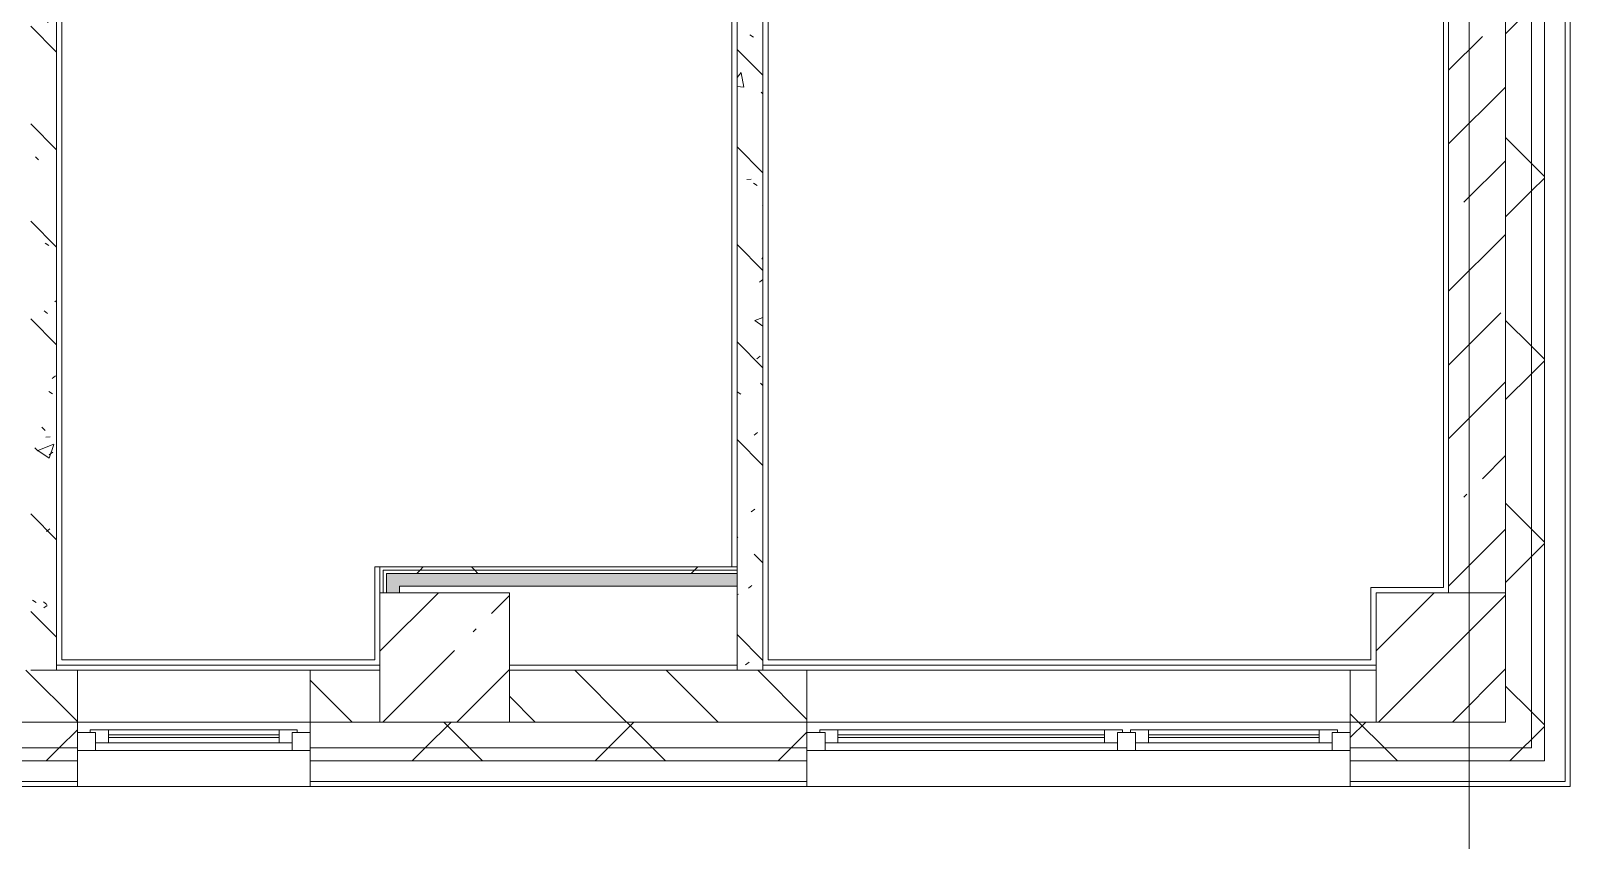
# Model space of a CAD drawing. Header units: millimetres. Extents: x 81494 to 296443, y -8553 to 29000.
# Drawn here: x 248434 to 254383, y 3093 to 6224 of the extents above; entities that cross this region are included whole.
import ezdxf

# ---------------------------------------------------------------- set-up
doc = ezdxf.new("R2010")
doc.units = ezdxf.units.MM
for name, color, linetype, lineweight, true_color in [('A-FLOR-2', 7, 'Continuous', 5, 0xaaaaaa), ('I-WALL-1', 7, 'Continuous', 5, 0xe7e7e7), ('I-WALL-2', 7, 'Continuous', 9, 0xe7e7e7), ('I-WALL-5', 7, 'Continuous', 5, 0x787878)]:
    doc.layers.add(name, color=color, linetype=linetype, lineweight=lineweight, true_color=true_color)
for name, color, linetype, lineweight in [('A-GLAZ-3', 7, 'Continuous', 5), ('A-WALL', 7, 'Continuous', 9), ('A-WALL-4', 7, 'Continuous', 5), ('I-WALL-3', 7, 'Continuous', 5), ('S-COLS-1', 7, 'Continuous', 5), ('Оси', 7, 'Continuous', 9)]:
    doc.layers.add(name, color=color, linetype=linetype, lineweight=lineweight)
pattern_1 = [(45, (169433.17, 0), (-353.5534, 353.5534), []), (135, (169433.17, 0), (-353.5534, -353.5534), [])]
pattern_2 = [(135, (169433.17, 0), (-377.1708, -377.1708), [533.4, -88.9, 17.78, -88.9]), (135, (169433.17, 376.94), (-377.1708, -377.1708), []), (50, (169433.17, 0), (637.6445, -55.7866), [66.675, -733.425]), (355, (169433.2, 0), (-123.3494, 668.699), [53.34, -586.74]), (100.451, (169486.3, -4.65), (514.299, 612.908), [56.665, -623.315]), (46.184, (169433.2, 177.8), (948.7764, -147.15), [100.012, -1100.137]), (96.636, (169512.2, 165.5), (830.909, 865.997), [84.998, -934.973]), (351.184, (169433.2, 177.8), (830.918, 865.988), [80.01, -880.11]), (21, (169522.07, 133.35), (530.6506, -357.9283), [66.675, -733.425]), (326, (169522.1, 133.35), (216.308, 644.6585), [53.34, -586.74]), (71.451, (169566.3, 103.5), (746.9596, 286.7243), [56.665, -623.315]), (37.5, (169433.17, 0), (10.81053, 295.9426), [16.764, -562.864, 16.764, -578.866, -588.962]), (37.5, (169433.17, 0), (10.81053, 295.9426), [-1175.258, 16.764, -572.198]), (7.5, (169433.17, 0), (233.8692, 350.6318), [16.764, -322.834, 16.764, -549.529, -224.472]), (7.5, (169433.17, 0), (233.8692, 350.6318), [-905.891, 16.764, -207.708]), (327.5, (169234.92, 0), (474.5678, -20.0513), [16.764, -205.486, 16.764, -676.656, -920.115]), (327.5, (169234.92, 0), (474.5678, -20.0513), [-915.67, 16.764, -903.351]), (317.5, (169146.02, 0), (518.4522, 88.9934), [16.764, -272.161, 16.764, -443.738, -653.415]), (317.5, (169146.02, 0), (518.4522, 88.9934), [-749.427, 16.764, -636.651])]
pattern_3 = [(45, (169433.2, 0), (-530.33, 530.33), []), (135, (169433.2, 0), (-530.33, -530.33), [])]

# ---------------------------------------------------------------- blocks, each defined once
blk = doc.blocks.new('BSC_Колонна _Прямоугольная - 500х500-V187-1_3_4_птичка')
at = {"layer": 'S-COLS-1'}
h = blk.add_hatch(dxfattribs=at)
h.set_pattern_fill('FP_112', color=256, style=0, pattern_type=2)
h.set_pattern_definition([(45, (-80600, -3800), (-285.1231, 285.1231), []), (45, (-80314.88, -3800), (-285.1231, 285.1231), [504.031, -100.806, 16.764, -84.042])])
h.paths.add_polyline_path([(-250, -250), (250, -250), (250, 250), (-250, 250), (-250, -217.3)])
for p, q in [((250, 250), (-250, 250)), ((-250, 250), (-250, -250)), ((250, -250), (250, 250)), ((-250, -250), (250, -250))]:
    blk.add_line(p, q, dxfattribs=at)
blk = doc.blocks.new('120_Окно_СКБ_1Ст - 120_Окно_СКБ_1Ст 900х2500_h_-19906150-1_3_4_птичка')
at = {"layer": 'A-GLAZ-3'}
for p, q in [((-450, -75), (-450, -5)), ((-450, -5), (-380, -5)), ((450, -5), (-450, -5)), ((-380, -5), (-380, -75)), ((380, -35), (-380, -35)), ((-380, -35), (-380, -75)), ((-330, -85), (-330, -35)), ((-330, -55), (330, -55)), ((330, -85), (330, -35)), ((380, -75), (380, -5)), ((380, -5), (450, -5)), ((380, -75), (380, -35)), ((450, -5), (450, -75)), ((-380, -75), (-450, -75)), ((-450, -75), (-400, -75)), ((-380, -75), (-400, -75)), ((-400, -75), (-400, -85)), ((-400, -85), (400, -85)), ((400, -85), (-400, -85)), ((330, -65), (-330, -65)), ((450, -75), (380, -75)), ((400, -75), (380, -75)), ((400, -75), (450, -75)), ((400, -85), (400, -75))]:
    blk.add_line(p, q, dxfattribs=at)
blk = doc.blocks.new('120_Окно_СКБ_2Ст - 120_Окно_СКБ_2Ст 2100х2500 _мал створка СЛЕВА_-19967351-1_3_4_птичка')
at = {"layer": 'A-GLAZ-3'}
for p, q in [((-1050, -75), (-1050, -5)), ((-1050, -5), (-980, -5)), ((1050, -5), (-1050, -5)), ((-980, -5), (-980, -75)), ((-220, -35), (-980, -35)), ((-980, -35), (-980, -75)), ((-930, -85), (-930, -35)), ((-930, -55), (-270, -55)), ((-270, -85), (-270, -35)), ((-220, -75), (-220, -5)), ((-220, -5), (-150, -5)), ((-220, -75), (-220, -35)), ((-150, -5), (-150, -75)), ((980, -35), (-150, -35)), ((-150, -35), (-150, -75)), ((-100, -85), (-100, -35)), ((-100, -55), (930, -55)), ((930, -85), (930, -35)), ((980, -75), (980, -5)), ((980, -5), (1050, -5)), ((980, -75), (980, -35)), ((1050, -5), (1050, -75)), ((-980, -75), (-1050, -75)), ((-1050, -75), (-1000, -75)), ((-980, -75), (-1000, -75)), ((-1000, -75), (-1000, -85)), ((-1000, -85), (-200, -85)), ((-200, -85), (-1000, -85)), ((-270, -65), (-930, -65)), ((-150, -75), (-220, -75)), ((-200, -75), (-220, -75)), ((-200, -75), (-170, -75)), ((-200, -85), (-200, -75)), ((-150, -75), (-170, -75)), ((-170, -75), (-170, -85)), ((-170, -85), (1000, -85)), ((1000, -85), (-170, -85)), ((930, -65), (-100, -65)), ((1050, -75), (980, -75)), ((1000, -75), (980, -75)), ((1000, -75), (1050, -75)), ((1000, -85), (1000, -75))]:
    blk.add_line(p, q, dxfattribs=at)
blk = doc.blocks.new('BSC_Колонна _Прямоугольная - 500х500-V303-1_3_4_птичка')
at = {"layer": 'S-COLS-1'}
h = blk.add_hatch(dxfattribs=at)
h.set_pattern_fill('FP_203', color=256, style=0, pattern_type=2)
h.set_pattern_definition([(45, (-84450, -3800), (-285.1231, 285.1231), []), (45, (-84164.88, -3800), (-285.1231, 285.1231), [504.031, -100.806, 16.764, -84.042])])
h.paths.add_polyline_path([(182.9, -250), (250, -250), (250, 250), (-250, 250), (-250, -250), (30, -250)])
for p, q in [((250, 250), (-250, 250)), ((-250, 250), (-250, -250)), ((250, -250), (250, 250)), ((-250, -250), (250, -250))]:
    blk.add_line(p, q, dxfattribs=at)

msp = doc.modelspace()

# ---------------------------------------------------------------- hatches: boundary and pattern name
at = {"layer": 'A-WALL-4'}
h = msp.add_hatch(dxfattribs=at)
h.set_pattern_fill('FP_116', color=256, style=0, pattern_type=2)
h.set_pattern_definition(pattern_1)
h.paths.add_polyline_path([(254233.2, 3550), (254233.1, 7500), (254141.2, 7500), (254133.2, 7492), (254133.2, 3550)])
h = msp.add_hatch(dxfattribs=at)
h.set_pattern_fill('FP_116', color=256, style=0, pattern_type=2)
h.set_pattern_definition(pattern_1)
h.paths.add_polyline_path([(254281.1, 3450), (254283.2, 3450), (254283.2, 7500), (254233.2, 7500), (254233.2, 3450), (254243.2, 3450)])
h = msp.add_hatch(dxfattribs=at)
h.set_pattern_fill('FP_127', color=256, style=0, pattern_type=2)
h.set_pattern_definition([(135, (169433.17, 0), (-176.7767, -176.7767), [])])
h.paths.add_polyline_path([(246513.2, 3550), (246513.2, 3750), (245413.2, 3750), (245413.2, 3550), (245713.8, 3550)])
h.paths.add_polyline_path([(248497.9, 3550), (248613.6, 3550), (248613.6, 3750), (247413.2, 3750), (247413.2, 3550), (248433.6, 3550)])
h.paths.add_polyline_path([(253533.2, 3550), (253633.2, 3550), (253633.2, 3750), (253533.2, 3750), (253533.2, 3554.3)])
h.paths.add_polyline_path([(249513.6, 3550), (249783.2, 3550), (249783.2, 3750), (249513.6, 3750), (249513.6, 3727.7)])
h.paths.add_polyline_path([(250283.2, 3550), (251433.2, 3550), (251433.2, 3750), (250283.2, 3750), (250283.2, 3643.3)])
h = msp.add_hatch(dxfattribs=at)
h.set_pattern_fill('FP_116', color=256, style=0, pattern_type=2)
h.set_pattern_definition(pattern_1)
h.paths.add_polyline_path([(254130.6, 3450), (254233.2, 3450), (254233.2, 3550), (253533.2, 3550), (253533.2, 3450), (254066.1, 3450)])
h.paths.add_polyline_path([(248533.6, 3450), (248613.6, 3450), (248613.6, 3550), (247413.2, 3550), (247413.2, 3450), (248497.9, 3450)])
h.paths.add_polyline_path([(245291.2, 3450), (246513.2, 3455.7), (246513.2, 3550), (245291.2, 3546.3), (245291.2, 3541.1)])
h.paths.add_polyline_path([(249513.6, 3450), (251433.2, 3450), (251433.2, 3550), (249513.6, 3550), (249513.6, 3492.8)])
h = msp.add_hatch(dxfattribs=at)
h.set_pattern_fill('FP_116', color=256, style=0, pattern_type=2)
h.set_pattern_definition(pattern_1)
h.paths.add_polyline_path([(254280.1, 3400), (254283.2, 3400), (254281.1, 3450), (253533.2, 3450), (253533.2, 3400), (254243.2, 3400)])
h.paths.add_polyline_path([(247413.2, 3400), (248613.6, 3400), (248613.6, 3450), (247413.2, 3450), (247413.2, 3440)])
h.paths.add_polyline_path([(245713.8, 3400), (246513.2, 3400), (246513.2, 3450), (245291.2, 3450), (245291.2, 3400), (245413.2, 3400)])
h.paths.add_polyline_path([(249513.6, 3400), (251433.2, 3400), (251433.2, 3450), (249513.6, 3450), (249513.6, 3440)])
at = {"layer": 'I-WALL-1'}
msp.add_hatch(color=256, dxfattribs=at).paths.add_polyline_path([(251163.2, 4075), (251163.2, 4125), (249858.2, 4125), (249858.2, 4075), (251143.2, 4075)])
at = {"layer": 'I-WALL-2'}
msp.add_hatch(color=256, dxfattribs=at).paths.add_polyline_path([(249808.2, 4050), (249858.2, 4050), (249858.2, 4125), (249808.2, 4124.5)])
at = {"layer": 'I-WALL-3'}
h = msp.add_hatch(dxfattribs=at)
h.set_pattern_fill('FP_96', color=256, style=0, pattern_type=2)
h.set_pattern_definition([(45, (169433.17, 0), (-285.1231, 285.1231), []), (45, (169718.3, 0), (-285.1231, 285.1231), [504.031, -100.806, 16.764, -84.042])])
h.paths.add_polyline_path([(254066.1, 4050), (254133.2, 4050), (254133.2, 10900), (253913.2, 10900), (253913.2, 4050)])
h = msp.add_hatch(dxfattribs=at)
h.set_pattern_fill('FP_214', color=256, style=0, pattern_type=2)
h.set_pattern_definition(pattern_3)
h.paths.add_polyline_path([(250353.9, 4137.5), (251163.2, 4137.5), (251163.2, 4150), (249795.7, 4150), (249795.7, 4137.5), (250283.2, 4137.5)])
h = msp.add_hatch(dxfattribs=at)
h.set_pattern_fill('FP_214', color=256, style=0, pattern_type=2)
h.set_pattern_definition(pattern_3)
h.paths.add_polyline_path([(249820.7, 4125), (251163.2, 4125), (251163.2, 4137.5), (249808.2, 4137.5), (249808.2, 4125)])
at = {"layer": 'I-WALL-5'}
h = msp.add_hatch(dxfattribs=at)
h.set_pattern_fill('FP_125', color=256, style=0, pattern_type=2)
h.set_pattern_definition(pattern_2)
h.paths.add_polyline_path([(248433.6, 3750), (248533.6, 3750), (248533.6, 9100), (248433.6, 9100), (248433.6, 3762.9)])
h = msp.add_hatch(dxfattribs=at)
h.set_pattern_fill('FP_125', color=256, style=0, pattern_type=2)
h.set_pattern_definition(pattern_2)
h.paths.add_polyline_path([(251163.2, 3750), (251263.2, 3750), (251263.2, 9100), (251163.2, 9100), (251163.2, 3770)])

# ---------------------------------------------------------------- linework, layer by layer
at = {"layer": 'A-FLOR-2'}
for p, q in [((253893.2, 4070), (253893.2, 10880)), ((251283.2, 9220), (251283.2, 3790)), ((248553.6, 9080), (248553.6, 3790)), ((251143.2, 4150), (251143.2, 9080)), ((249763.2, 3790), (249763.2, 4150)), ((249763.2, 4150), (249783.2, 4150)), ((253613.2, 3790), (253613.2, 4070)), ((253613.2, 4070), (253893.2, 4070)), ((248553.6, 3790), (249763.2, 3790)), ((251283.2, 3790), (253613.2, 3790))]:
    msp.add_line(p, q, dxfattribs=at)
at = {"layer": 'A-WALL'}
for p, q in [((254233.2, 3450), (254233.2, 7500)), ((254283.2, 3400), (254283.2, 7500)), ((254363.2, 3320), (254363.2, 7500)), ((249795.7, 4050), (249795.7, 4137.5)), ((251163.2, 4137.5), (249795.7, 4137.5)), ((249808.2, 4050), (249808.2, 4125)), ((251163.2, 4125), (249808.2, 4125)), ((248433.6, 3750), (248533.6, 3750)), ((251163.2, 3750), (251263.2, 3750)), ((248613.6, 3550), (247413.2, 3550)), ((249783.2, 3550), (249513.6, 3550)), ((251433.2, 3550), (250283.2, 3550)), ((253633.2, 3550), (253533.2, 3550)), ((247413.2, 3450), (248613.6, 3450)), ((247413.2, 3400), (248613.6, 3400)), ((249513.6, 3450), (251433.2, 3450)), ((249513.6, 3400), (251433.2, 3400)), ((253533.2, 3450), (254233.2, 3450)), ((253533.2, 3400), (254283.2, 3400)), ((247413.2, 3320), (248613.6, 3320)), ((249513.6, 3320), (251433.2, 3320)), ((253533.2, 3320), (254363.2, 3320))]:
    msp.add_line(p, q, dxfattribs=at)
at = {"layer": 'A-WALL-4'}
for p, q in [((254383.2, 3300), (254383.2, 7492)), ((254133.2, 4050), (254133.2, 4050)), ((248533.6, 3750), (249783.2, 3750)), ((248613.6, 3300), (248613.6, 3750)), ((249513.6, 3750), (249513.6, 3300)), ((251163.2, 3750), (250283.2, 3750)), ((251263.2, 3750), (253633.2, 3750)), ((251433.2, 3300), (251433.2, 3750)), ((253533.2, 3750), (253533.2, 3300)), ((245291.2, 3300), (254383.2, 3300))]:
    msp.add_line(p, q, dxfattribs=at)
at = {"layer": 'I-WALL-3'}
for p, q in [((253913.2, 10900), (253913.2, 4050)), ((254133.2, 4050), (254133.2, 10900)), ((251263.2, 3750), (251263.2, 9200)), ((248533.6, 3750), (248533.6, 9100)), ((251163.2, 9100), (251163.2, 3750)), ((249783.2, 4150), (249783.2, 4050)), ((251163.2, 4150), (249783.2, 4150)), ((249858.2, 4050), (249858.2, 4075)), ((249858.2, 4075), (251163.2, 4075)), ((248533.6, 3770), (249783.2, 3770)), ((250283.2, 3770), (251163.2, 3770)), ((251263.2, 3770), (253633.2, 3770)), ((249513.6, 3550), (248613.6, 3550)), ((253533.2, 3550), (251433.2, 3550))]:
    msp.add_line(p, q, dxfattribs=at)
at = {"layer": 'Оси'}
msp.add_line((253993.2, -1906.3), (253993.2, 9979), dxfattribs=at)

# ---------------------------------------------------------------- block references
at = {"layer": 'A-GLAZ-3', "rotation": 180}
for name, p in [('120_Окно_СКБ_1Ст - 120_Окно_СКБ_1Ст 900х2500_h_-19906150-1_3_4_птичка', (249063.6, 3435)), ('120_Окно_СКБ_2Ст - 120_Окно_СКБ_2Ст 2100х2500 _мал створка СЛЕВА_-19967351-1_3_4_птичка', (252483.2, 3435))]:
    msp.add_blockref(name, p, dxfattribs=at)
at = {"layer": 'S-COLS-1'}
for name, p in [('BSC_Колонна _Прямоугольная - 500х500-V187-1_3_4_птичка', (250033.2, 3800)), ('BSC_Колонна _Прямоугольная - 500х500-V303-1_3_4_птичка', (253883.2, 3800))]:
    msp.add_blockref(name, p, dxfattribs=at)

doc.saveas('drawing.dxf')
